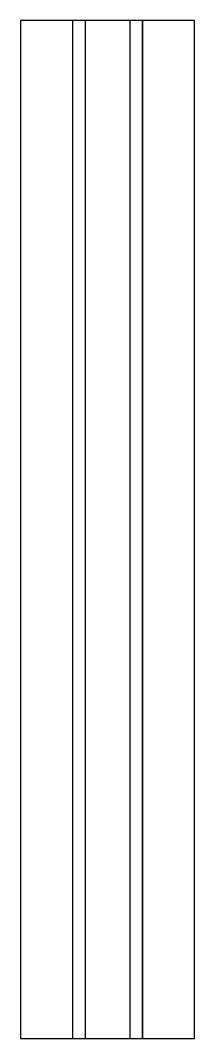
# Model space of a CAD drawing. Extents: x 0 to 120, y 0 to 700.
import ezdxf

# ---------------------------------------------------------------- set-up
doc = ezdxf.new("R2010")
doc.units = 0
doc.layers.get('0').update_dxf_attribs({"linetype": 'CONTINUOUS'})

msp = doc.modelspace()

# ---------------------------------------------------------------- linework, layer by layer
for points in [[(0, 0), (120, 0), (120, 700), (0, 700)], [(35.8, 0), (84.2, 0), (84.2, 700), (35.8, 700)], [(35.8, 0), (44.8, 0), (44.8, 700), (35.8, 700)], [(75.3, 0), (84.3, 0), (84.3, 700), (75.3, 700)]]:
    msp.add_lwpolyline(points, close=True)

doc.saveas('drawing.dxf')
